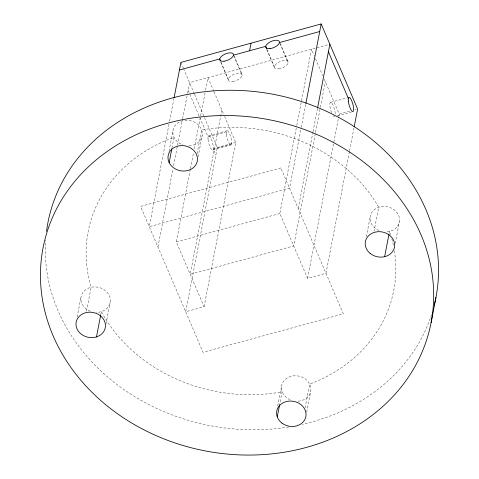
<?xml version="1.0" encoding="UTF-8"?>
<svg xmlns="http://www.w3.org/2000/svg" width="479" height="479" viewBox="0 0 479 479"><rect width="100%" height="100%" fill="white"/><g stroke="black" fill="none" stroke-linecap="round" stroke-linejoin="round"><path stroke-width="0.36" stroke-dasharray="2.4 1.8" d="M77.149 317.05L81.041 296.83M86.531 311.122L91.118 287.292L90.812 286.041A155.597 132.809 10.9 0 1 172.697 137.778L174.027 137.317L171.943 148.149M100.662 315.236L101.356 311.625L101.967 312.799A155.597 132.809 10.9 0 0 278.82 392.379L282.131 391.642L279.766 403.917M105.973 324.097L110.146 302.435M169.003 124.175L149.268 226.681L289.544 188.211L301.105 128.174M169.572 121.247L173.943 98.548M169.015 151.178L173.045 130.24M157.938 246.942L173.027 168.602M173.59 165.668L177.398 145.903M177.541 145.173L182.475 119.546M182.613 118.81L187.409 93.92M187.546 93.189L189.576 82.675L328.432 44.601M204.473 117.487L217.328 147.514L185.696 311.781L204.096 306.734L176.338 241.895L190.319 169.297M190.462 168.566L193.564 152.43M194.27 148.765L205.006 93.034M205.569 90.1L207.97 77.634L213.754 91.142M197.061 153.729L201.647 129.905L203.084 129.713A155.597 132.809 10.9 0 1 376.171 202.91L378.679 207.263L374.093 231.088M198.114 156.783L202.15 135.844M221.849 110.05L190.217 274.317L293.699 245.943L315.445 133.006M204.096 306.734L235.728 142.473L223.873 114.78M349.419 151.586L325.977 273.317L307.578 278.359L279.82 213.52L296.627 126.258M296.764 125.522L311.452 49.259L314.344 56.013M301.249 127.444L305.758 104.015M298.219 208.479L312.883 132.33M313.021 131.599L317.391 108.901M315.589 132.276L320.247 108.074M320.391 107.344L325.331 81.675M277.736 405.917L281.634 385.697M307.578 278.359L338.647 117.032M338.785 116.295L339.21 114.098L323.888 78.299M349.556 150.849L354.077 127.384M305.099 407.91L309.691 384.086L316.385 381.434A155.597 132.809 10.9 0 0 394.337 250.613M306.704 412.239L310.733 391.301M366.333 236.746L370.225 216.526M389.092 233.59L389.505 231.423L390.636 234.728M395.229 243.404L399.402 221.741M208.676 135.802L227.076 130.761M330.558 102.38L347.538 97.728M226.459 131.815L208.066 136.862L188.115 90.256M217.328 147.514L235.728 142.473M339.21 114.098L350.532 110.99M354.777 109.829L356.19 109.44M231.662 143.975L213.269 149.017L215.867 155.1M212.652 150.077L231.052 145.035M337.366 115.882L351.514 112.002M176.338 241.895L279.82 213.52M315.499 58.713L322.732 75.598M280.227 43.511L288.035 61.749M279.76 43.242L288.148 62.827M267.12 49.726L274.347 66.611M266.653 49.457L274.461 67.689M234.237 56.127L242.045 74.359M233.483 55.181L242.152 75.442M221.13 62.336L228.357 79.221M220.663 62.066L228.471 80.304M214.041 91.818L223.585 114.104M180.9 62.414L183.212 67.82M183.499 68.491L194.246 93.597M194.54 94.279L204.18 116.804M431.555 314.493A197.582 168.644 10.9 0 1 302.303 424.382M288.861 426.987A197.582 168.644 10.9 0 1 45.643 240.177M391.846 238.805A155.597 132.809 10.9 0 1 393.594 246.428M189.055 145.766A14.819 12.646 10.9 0 0 202.09 131.432A14.819 12.646 10.9 0 0 183.619 120.6A14.819 12.646 10.9 0 0 173.799 136.826L174.093 137.461A14.819 12.646 10.9 0 0 182.96 144.874M90.232 311.2A14.819 12.646 10.9 0 1 83.717 291.495A14.819 12.646 10.9 0 1 107.11 292.28A14.819 12.646 10.9 0 1 101.512 311.578L100.8 311.793A14.819 12.646 10.9 0 1 96.279 312.362M290.106 399.773A14.819 12.646 10.9 0 1 285.634 379.081A14.819 12.646 10.9 0 1 309.476 383.673A14.819 12.646 10.9 0 1 297.639 401.222M378.949 230.495A14.819 12.646 10.9 0 1 374.105 209.85A14.819 12.646 10.9 0 1 398.001 214.119A14.819 12.646 10.9 0 1 386.499 231.848M334.713 116.553A7.407 1.928 74.7 0 1 333.079 115.655M331.546 112.655A7.407 1.928 74.7 0 1 329.929 103.506A7.407 1.928 74.7 0 1 332.905 104.919A7.407 1.928 74.7 0 1 335.246 114.409M280.868 167.949L140.592 206.419L203.048 352.304L343.323 313.841L280.868 167.949M232.764 81.484A7.407 3.341 -23.2 0 0 242.111 74.526A7.407 3.341 -23.2 0 0 230.896 75.987A7.407 3.341 -23.2 0 0 232.764 81.484M278.76 68.874A7.407 3.341 -23.2 0 0 288.101 61.911A7.407 3.341 -23.2 0 0 276.886 63.378A7.407 3.341 -23.2 0 0 278.76 68.874M226.441 134.527A7.407 1.928 74.7 0 0 230.95 145.053A7.407 1.928 74.7 0 0 229.794 134.108A7.407 1.928 74.7 0 0 226.441 134.527M208.048 139.575A7.407 1.928 74.7 0 0 212.556 150.101A7.407 1.928 74.7 0 0 211.395 139.15A7.407 1.928 74.7 0 0 208.048 139.575"/><path stroke-width="0.72" d="M96.489 336.893L100.662 315.236M174.081 97.818L180.9 62.414L321.175 23.95L357.609 109.05L354.221 126.654M169.159 162.591L171.805 148.873M249.577 50.762L251.038 43.182M305.901 103.284L321.175 23.95M317.535 108.17L329.851 44.212M277.263 416.91L279.628 404.635M384.643 256.696L388.948 234.309M431.082 322.66A197.582 168.644 10.9 0 0 167.674 123.199A197.582 168.644 10.9 0 0 112.439 410.036A197.582 168.644 10.9 0 0 431.082 322.66L435.95 297.387M179.439 69.994L219.681 58.959L220.55 60.989M233.483 55.181L265.677 46.349L266.546 48.379M279.473 42.565L319.715 31.53M328.39 51.792L348.341 98.399M46.511 231.381A197.582 168.644 10.9 0 1 273.401 94.339A197.582 168.644 10.9 0 1 434.196 305.291M96.644 336.845L95.932 337.06A14.819 12.646 10.9 0 1 76.137 322.319A14.819 12.646 10.9 0 1 99.668 315.254A14.819 12.646 10.9 0 1 96.644 336.845M169.225 162.728L168.931 162.1A14.819 12.646 10.9 0 1 184.87 145.85A14.819 12.646 10.9 0 1 194.456 166.62A14.819 12.646 10.9 0 1 169.225 162.728M281.969 423.125A14.819 12.646 10.9 0 0 305.865 416.574A14.819 12.646 10.9 0 0 286.113 401.612A14.819 12.646 10.9 0 0 281.969 423.125M370.189 253.439A14.819 12.646 10.9 0 0 394.397 247.661A14.819 12.646 10.9 0 0 375.249 232.117A14.819 12.646 10.9 0 0 370.189 253.439M270.084 48.607A7.407 3.341 -23.2 0 0 279.425 41.649A7.407 3.341 -23.2 0 0 268.21 43.116A7.407 3.341 -23.2 0 0 270.084 48.607M348.323 101.105A7.407 1.928 74.7 0 0 352.831 111.637A7.407 1.928 74.7 0 0 351.67 100.686A7.407 1.928 74.7 0 0 348.323 101.105M224.088 61.222A7.407 3.341 -23.2 0 0 233.435 54.259A7.407 3.341 -23.2 0 0 222.22 55.726A7.407 3.341 -23.2 0 0 224.088 61.222"/></g></svg>
